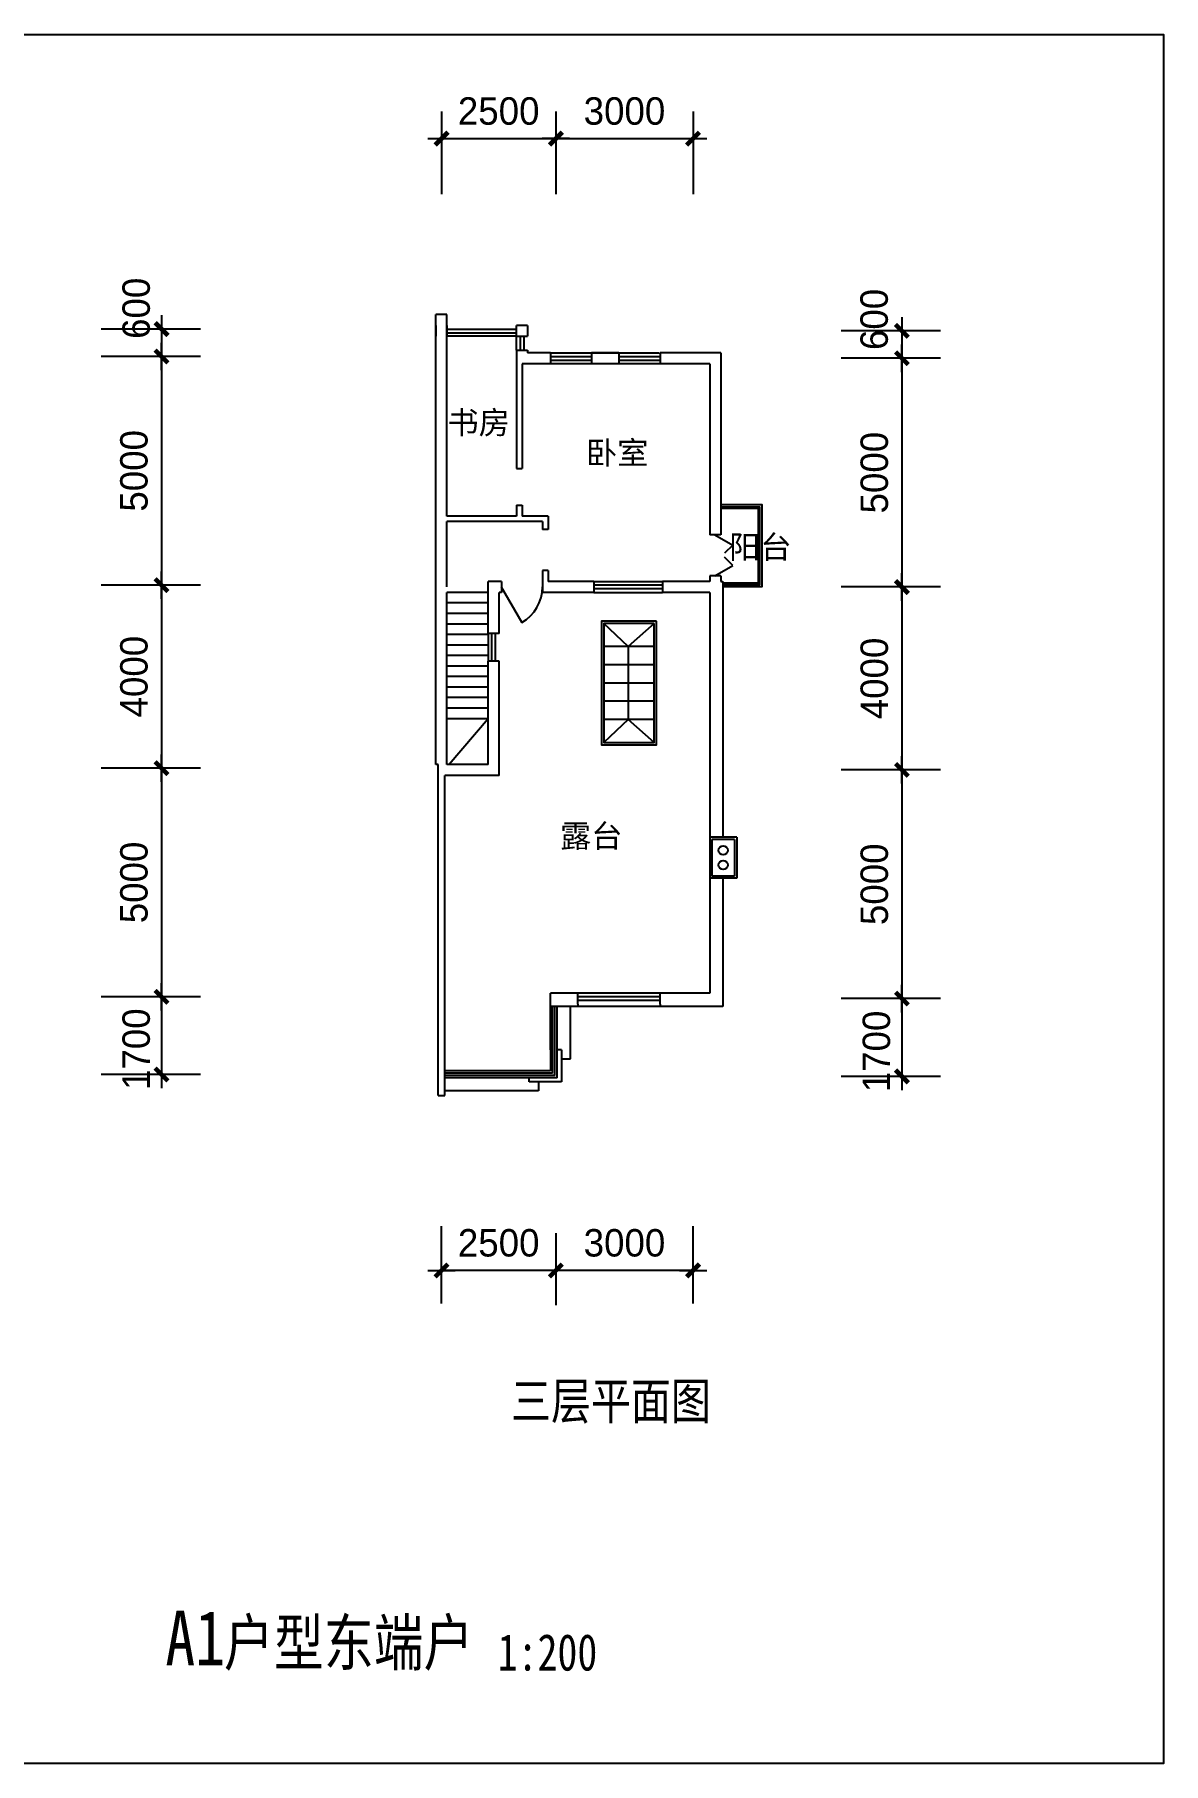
# Model space of a CAD drawing. Extents: x -295429 to -173791, y -143327 to -40994.
# Drawn here: x -198509 to -173833, y -143327 to -105527 of the extents above; entities that cross this region are included whole.
import ezdxf
from ezdxf.enums import TextEntityAlignment as Align

# ---------------------------------------------------------------- set-up
doc = ezdxf.new("R2010")
doc.units = 0
doc.header["$LTSCALE"] = 1000
doc.header["$MEASUREMENT"] = 0
doc.header["$PDMODE"] = 2
doc.layers.get('0').update_dxf_attribs({"linetype": 'CONTINUOUS'})
doc.layers.get('DEFPOINTS').update_dxf_attribs({"linetype": 'CONTINUOUS'})
for name, color, linetype in [('AXIS', 3, 'CONTINUOUS'), ('PLN-TEXT', 7, 'CONTINUOUS'), ('PUB_DIM', 3, 'CONTINUOUS'), ('PUB_TITLE', 4, 'CONTINUOUS'), ('STAIR', 4, 'CONTINUOUS'), ('WALL', 255, 'CONTINUOUS'), ('WINDOW', 2, 'CONTINUOUS'), ('WINDOW_TEXT', 7, 'CONTINUOUS')]:
    doc.layers.add(name, color=color, linetype=linetype)
doc.styles.add('-宋体', font='', dxfattribs={"width": 0.8})
doc.styles.add('_HZTXT', font='')
doc.styles.add('DIM_FONT', font='rt.shx', dxfattribs={"width": 0.8, "bigfont": 'jd.shx'})
doc.styles.add('SIMPLEX', font='SIMPLEX.SHX')
doc.styles.get("Standard").update_dxf_attribs({"font": 'rt.shx', "bigfont": 'bigfont.shx'})
doc.styles.get('-宋体').set_extended_font_data('SimSun')
doc.styles.get('_HZTXT').set_extended_font_data('SimSun')
doc.dimstyles.new('AXIS200', dxfattribs={"dimscale": 2, "dimtxt": 300, "dimasz": 1, "dimexe": 250, "dimexo": 300, "dimgap": 150, "dimtad": 1, "dimdec": 0, "dimzin": 0, "dimdsep": 46, "dimtxsty": 'DIM_FONT', "dimblk": '_DIMX', "dimblk1": '_DIMX', "dimblk2": '_DIMX', "dimcen": 0.09, "dimdle": 30, "dimse1": 1, "dimse2": 1, "dimclrd": 256, "dimclre": 256, "dimclrt": 7, "dimadec": 0, "dimazin": 0, "dimtfac": 1, "dimtdec": 0, "dimtix": 1, "dimtmove": 2, "dimatfit": 3, "dimldrblk": '_DIMX', "dimfxl": 1, "dimtolj": 1, "dimtzin": 0, "dimarcsym": 0})

# ---------------------------------------------------------------- blocks, each defined once
blk = doc.blocks.new('_DIMX')
blk.add_line((-150, 0), (150, 0))
at = {"const_width": 50}
blk.add_lwpolyline([(-70, -70), (70, 70)], dxfattribs=at)
blk = doc.blocks.new('*D100')
at = {"layer": 'DEFPOINTS', "color": 0, "transparency": 16777216}
for p in [(-196734, -117565), (-196734, -121565), (-195734, -121565)]:
    blk.add_point(p, dxfattribs=at)
at = {"layer": 'PUB_DIM', "lineweight": -2, "transparency": 16777216}
blk.add_line((-195734, -117567), (-195734, -121563), dxfattribs=at)
at = {"layer": 'PUB_DIM', "lineweight": -2, "transparency": 16777216, "xscale": 2, "yscale": 2, "zscale": 2}
for p, rotation in [((-195734, -117565), 90), ((-195734, -121565), 270)]:
    blk.add_blockref('_DIMX', p, dxfattribs=dict(at, rotation=rotation))
at = {"layer": 'PUB_DIM', "color": 7, "transparency": 16777216, "insert": (-196334, -119565), "char_height": 600, "attachment_point": 5, "rotation": 90}
blk.add_mtext('\\A1;4000', dxfattribs=at)
blk = doc.blocks.new('*D101')
at = {"layer": 'DEFPOINTS', "color": 0, "transparency": 16777216}
for p in [(-196734, -121565), (-196734, -126565), (-195734, -126565)]:
    blk.add_point(p, dxfattribs=at)
at = {"layer": 'PUB_DIM', "lineweight": -2, "transparency": 16777216}
blk.add_line((-195734, -121567), (-195734, -126563), dxfattribs=at)
at = {"layer": 'PUB_DIM', "lineweight": -2, "transparency": 16777216, "xscale": 2, "yscale": 2, "zscale": 2}
for p, rotation in [((-195734, -121565), 90), ((-195734, -126565), 270)]:
    blk.add_blockref('_DIMX', p, dxfattribs=dict(at, rotation=rotation))
at = {"layer": 'PUB_DIM', "color": 7, "transparency": 16777216, "insert": (-196334, -124065), "char_height": 600, "attachment_point": 5, "rotation": 90}
blk.add_mtext('\\A1;5000', dxfattribs=at)
blk = doc.blocks.new('*D102')
at = {"layer": 'DEFPOINTS', "color": 0, "transparency": 16777216}
for p in [(-196734, -126565), (-196734, -128265), (-195734, -128265)]:
    blk.add_point(p, dxfattribs=at)
at = {"layer": 'PUB_DIM', "lineweight": -2, "transparency": 16777216}
blk.add_line((-195734, -126567), (-195734, -128263), dxfattribs=at)
at = {"layer": 'PUB_DIM', "lineweight": -2, "transparency": 16777216, "xscale": 2, "yscale": 2, "zscale": 2}
for p, rotation in [((-195734, -126565), 90), ((-195734, -128265), 270)]:
    blk.add_blockref('_DIMX', p, dxfattribs=dict(at, rotation=rotation))
at = {"layer": 'PUB_DIM', "color": 7, "transparency": 16777216, "insert": (-196285, -127711), "char_height": 600, "attachment_point": 5, "rotation": 90}
blk.add_mtext('\\A1;1700', dxfattribs=at)
blk = doc.blocks.new('*D98')
at = {"layer": 'DEFPOINTS', "color": 0, "transparency": 16777216}
for p in [(-196734, -111965), (-196734, -112565), (-195734, -112565)]:
    blk.add_point(p, dxfattribs=at)
at = {"layer": 'PUB_DIM', "lineweight": -2, "transparency": 16777216}
for p, q in [((-195734, -111963), (-195734, -111961)), ((-195734, -111965), (-195734, -112565)), ((-195734, -112567), (-195734, -112569))]:
    blk.add_line(p, q, dxfattribs=at)
at = {"layer": 'PUB_DIM', "lineweight": -2, "transparency": 16777216, "xscale": 2, "yscale": 2, "zscale": 2}
for p, rotation in [((-195734, -111965), 270), ((-195734, -112565), 90)]:
    blk.add_blockref('_DIMX', p, dxfattribs=dict(at, rotation=rotation))
at = {"layer": 'PUB_DIM', "color": 7, "transparency": 16777216, "insert": (-196285, -111512), "char_height": 600, "attachment_point": 5, "rotation": 90}
blk.add_mtext('\\A1;600', dxfattribs=at)
blk = doc.blocks.new('*D99')
at = {"layer": 'DEFPOINTS', "color": 0, "transparency": 16777216}
for p in [(-196734, -112565), (-196734, -117565), (-195734, -117565)]:
    blk.add_point(p, dxfattribs=at)
at = {"layer": 'PUB_DIM', "lineweight": -2, "transparency": 16777216}
blk.add_line((-195734, -112567), (-195734, -117563), dxfattribs=at)
at = {"layer": 'PUB_DIM', "lineweight": -2, "transparency": 16777216, "xscale": 2, "yscale": 2, "zscale": 2}
for p, rotation in [((-195734, -112565), 90), ((-195734, -117565), 270)]:
    blk.add_blockref('_DIMX', p, dxfattribs=dict(at, rotation=rotation))
at = {"layer": 'PUB_DIM', "color": 7, "transparency": 16777216, "insert": (-196334, -115065), "char_height": 600, "attachment_point": 5, "rotation": 90}
blk.add_mtext('\\A1;5000', dxfattribs=at)
blk = doc.blocks.new('*D109')
at = {"layer": 'DEFPOINTS', "color": 0, "transparency": 16777216}
for p in [(-180550, -117605), (-180550, -121605), (-179550, -121605)]:
    blk.add_point(p, dxfattribs=at)
at = {"layer": 'PUB_DIM', "lineweight": -2, "transparency": 16777216}
blk.add_line((-179550, -117607), (-179550, -121603), dxfattribs=at)
at = {"layer": 'PUB_DIM', "lineweight": -2, "transparency": 16777216, "xscale": 2, "yscale": 2, "zscale": 2}
for p, rotation in [((-179550, -117605), 90), ((-179550, -121605), 270)]:
    blk.add_blockref('_DIMX', p, dxfattribs=dict(at, rotation=rotation))
at = {"layer": 'PUB_DIM', "color": 7, "transparency": 16777216, "insert": (-180150, -119605), "char_height": 600, "attachment_point": 5, "rotation": 90}
blk.add_mtext('\\A1;4000', dxfattribs=at)
blk = doc.blocks.new('*D113')
at = {"layer": 'DEFPOINTS', "color": 0, "transparency": 16777216}
for p in [(-189614, -131548), (-187114, -131548), (-189614, -132548)]:
    blk.add_point(p, dxfattribs=at)
at = {"layer": 'PUB_DIM', "lineweight": -2, "transparency": 16777216}
for p, q in [((-189616, -132548), (-189618, -132548)), ((-187114, -132548), (-189614, -132548)), ((-187112, -132548), (-187110, -132548))]:
    blk.add_line(p, q, dxfattribs=at)
at = {"layer": 'PUB_DIM', "lineweight": -2, "transparency": 16777216, "xscale": 2, "yscale": 2, "zscale": 2}
blk.add_blockref('_DIMX', (-189614, -132548), dxfattribs=at)
at = {"layer": 'PUB_DIM', "lineweight": -2, "transparency": 16777216, "xscale": 2, "yscale": 2, "zscale": 2, "rotation": 180}
blk.add_blockref('_DIMX', (-187114, -132548), dxfattribs=at)
at = {"layer": 'PUB_DIM', "color": 7, "transparency": 16777216, "insert": (-188364, -131948), "char_height": 600, "attachment_point": 5}
blk.add_mtext('\\A1;2500', dxfattribs=at)
blk = doc.blocks.new('*D112')
at = {"layer": 'DEFPOINTS', "color": 0, "transparency": 16777216}
for p in [(-187114, -131548), (-184114, -131548), (-187114, -132548)]:
    blk.add_point(p, dxfattribs=at)
at = {"layer": 'PUB_DIM', "lineweight": -2, "transparency": 16777216}
blk.add_line((-184116, -132548), (-187112, -132548), dxfattribs=at)
at = {"layer": 'PUB_DIM', "lineweight": -2, "transparency": 16777216, "xscale": 2, "yscale": 2, "zscale": 2, "rotation": 180}
blk.add_blockref('_DIMX', (-187114, -132548), dxfattribs=at)
at = {"layer": 'PUB_DIM', "lineweight": -2, "transparency": 16777216, "xscale": 2, "yscale": 2, "zscale": 2}
blk.add_blockref('_DIMX', (-184114, -132548), dxfattribs=at)
at = {"layer": 'PUB_DIM', "color": 7, "transparency": 16777216, "insert": (-185614, -131948), "char_height": 600, "attachment_point": 5}
blk.add_mtext('\\A1;3000', dxfattribs=at)
blk = doc.blocks.new('*D110')
at = {"layer": 'DEFPOINTS', "color": 0, "transparency": 16777216}
for p in [(-180550, -121605), (-180550, -126605), (-179550, -126605)]:
    blk.add_point(p, dxfattribs=at)
at = {"layer": 'PUB_DIM', "lineweight": -2, "transparency": 16777216}
blk.add_line((-179550, -121607), (-179550, -126603), dxfattribs=at)
at = {"layer": 'PUB_DIM', "lineweight": -2, "transparency": 16777216, "xscale": 2, "yscale": 2, "zscale": 2}
for p, rotation in [((-179550, -121605), 90), ((-179550, -126605), 270)]:
    blk.add_blockref('_DIMX', p, dxfattribs=dict(at, rotation=rotation))
at = {"layer": 'PUB_DIM', "color": 7, "transparency": 16777216, "insert": (-180150, -124105), "char_height": 600, "attachment_point": 5, "rotation": 90}
blk.add_mtext('\\A1;5000', dxfattribs=at)
blk = doc.blocks.new('*D111')
at = {"layer": 'DEFPOINTS', "color": 0, "transparency": 16777216}
for p in [(-180550, -126605), (-180550, -128305), (-179550, -128305)]:
    blk.add_point(p, dxfattribs=at)
at = {"layer": 'PUB_DIM', "lineweight": -2, "transparency": 16777216}
blk.add_line((-179550, -126607), (-179550, -128303), dxfattribs=at)
at = {"layer": 'PUB_DIM', "lineweight": -2, "transparency": 16777216, "xscale": 2, "yscale": 2, "zscale": 2}
for p, rotation in [((-179550, -126605), 90), ((-179550, -128305), 270)]:
    blk.add_blockref('_DIMX', p, dxfattribs=dict(at, rotation=rotation))
at = {"layer": 'PUB_DIM', "color": 7, "transparency": 16777216, "insert": (-180104, -127760), "char_height": 600, "attachment_point": 5, "rotation": 90}
blk.add_mtext('\\A1;1700', dxfattribs=at)
blk = doc.blocks.new('M_B15SGY')
at = {"linetype": 'Continuous'}
for p, q in [((-0.5, 0.5), (0.5, 0.5)), ((0.5, 0.167), (-0.5, 0.167)), ((0.5, -0.167), (-0.5, -0.167))]:
    blk.add_line(p, q, dxfattribs=at)
blk = doc.blocks.new('*D107')
at = {"layer": 'DEFPOINTS', "color": 0, "transparency": 16777216}
for p in [(-180550, -112005), (-180550, -112605), (-179550, -112605)]:
    blk.add_point(p, dxfattribs=at)
at = {"layer": 'PUB_DIM', "lineweight": -2, "transparency": 16777216}
for p, q in [((-179550, -112003), (-179550, -112001)), ((-179550, -112005), (-179550, -112605)), ((-179550, -112607), (-179550, -112609))]:
    blk.add_line(p, q, dxfattribs=at)
at = {"layer": 'PUB_DIM', "lineweight": -2, "transparency": 16777216, "xscale": 2, "yscale": 2, "zscale": 2}
for p, rotation in [((-179550, -112005), 270), ((-179550, -112605), 90)]:
    blk.add_blockref('_DIMX', p, dxfattribs=dict(at, rotation=rotation))
at = {"layer": 'PUB_DIM', "color": 7, "transparency": 16777216, "insert": (-180153, -111755), "char_height": 600, "attachment_point": 5, "rotation": 90}
blk.add_mtext('\\A1;600', dxfattribs=at)
blk = doc.blocks.new('*D108')
at = {"layer": 'DEFPOINTS', "color": 0, "transparency": 16777216}
for p in [(-180550, -112605), (-180550, -117605), (-179550, -117605)]:
    blk.add_point(p, dxfattribs=at)
at = {"layer": 'PUB_DIM', "lineweight": -2, "transparency": 16777216}
blk.add_line((-179550, -112607), (-179550, -117603), dxfattribs=at)
at = {"layer": 'PUB_DIM', "lineweight": -2, "transparency": 16777216, "xscale": 2, "yscale": 2, "zscale": 2}
for p, rotation in [((-179550, -112605), 90), ((-179550, -117605), 270)]:
    blk.add_blockref('_DIMX', p, dxfattribs=dict(at, rotation=rotation))
at = {"layer": 'PUB_DIM', "color": 7, "transparency": 16777216, "insert": (-180150, -115105), "char_height": 600, "attachment_point": 5, "rotation": 90}
blk.add_mtext('\\A1;5000', dxfattribs=at)
blk = doc.blocks.new('*D105')
at = {"layer": 'DEFPOINTS', "color": 0, "transparency": 16777216}
for p in [(-187114, -107802), (-189614, -108802), (-187114, -108802)]:
    blk.add_point(p, dxfattribs=at)
at = {"layer": 'PUB_DIM', "lineweight": -2, "transparency": 16777216}
for p, q in [((-189616, -107802), (-189618, -107802)), ((-189614, -107802), (-187114, -107802)), ((-187112, -107802), (-187110, -107802))]:
    blk.add_line(p, q, dxfattribs=at)
at = {"layer": 'PUB_DIM', "lineweight": -2, "transparency": 16777216, "xscale": 2, "yscale": 2, "zscale": 2}
blk.add_blockref('_DIMX', (-189614, -107802), dxfattribs=at)
at = {"layer": 'PUB_DIM', "lineweight": -2, "transparency": 16777216, "xscale": 2, "yscale": 2, "zscale": 2, "rotation": 180}
blk.add_blockref('_DIMX', (-187114, -107802), dxfattribs=at)
at = {"layer": 'PUB_DIM', "color": 7, "transparency": 16777216, "insert": (-188364, -107202), "char_height": 600, "attachment_point": 5}
blk.add_mtext('\\A1;2500', dxfattribs=at)
blk = doc.blocks.new('*D106')
at = {"layer": 'DEFPOINTS', "color": 0, "transparency": 16777216}
for p in [(-184114, -107802), (-187114, -108802), (-184114, -108802)]:
    blk.add_point(p, dxfattribs=at)
at = {"layer": 'PUB_DIM', "lineweight": -2, "transparency": 16777216}
blk.add_line((-187112, -107802), (-184116, -107802), dxfattribs=at)
at = {"layer": 'PUB_DIM', "lineweight": -2, "transparency": 16777216, "xscale": 2, "yscale": 2, "zscale": 2, "rotation": 180}
blk.add_blockref('_DIMX', (-187114, -107802), dxfattribs=at)
at = {"layer": 'PUB_DIM', "lineweight": -2, "transparency": 16777216, "xscale": 2, "yscale": 2, "zscale": 2}
blk.add_blockref('_DIMX', (-184114, -107802), dxfattribs=at)
at = {"layer": 'PUB_DIM', "color": 7, "transparency": 16777216, "insert": (-185614, -107202), "char_height": 600, "attachment_point": 5}
blk.add_mtext('\\A1;3000', dxfattribs=at)
blk = doc.blocks.new('_DBLK')
blk.add_line((-0.5, 0), (0, -0.866))
blk.add_arc((-0.5, 0), 1, 300, 0)
at = {"layer": 'WINDOW_TEXT', "style": 'SIMPLEX', "flags": 9}
blk.add_attdef('A', text='', height=1, dxfattribs=at).set_placement((0, 1.5), align=Align.MIDDLE)
blk = doc.blocks.new('M_A4TRU')
for p, q in [((-0.5, 0), (-0.25, -0.433)), ((0.5, 0), (0.25, -0.433)), ((-0.25, -0.433), (-0.048, -0.231)), ((0.25, -0.433), (0.048, -0.231))]:
    blk.add_line(p, q)

msp = doc.modelspace()

# ---------------------------------------------------------------- linework, layer by layer
msp.add_line((-187234.2, -126774.5), (-187234.2, -126484.5))
at = {"layer": 'AXIS'}
for p, q in [((-189614.2, -107206.8), (-189614.2, -109018.2)), ((-187114.2, -107206.8), (-187114.2, -109018.2)), ((-184114.2, -107206.8), (-184114.2, -109018.2)), ((-194881.2, -111965.5), (-197052.3, -111965.5)), ((-178704, -112004.5), (-180874.7, -112004.5)), ((-194881.2, -112565.5), (-197052.3, -112565.5)), ((-178704, -112604.5), (-180874.7, -112604.5)), ((-194881.2, -117565.5), (-197052.3, -117565.5)), ((-178704, -117604.5), (-180874.7, -117604.5)), ((-194881.2, -121565.5), (-197052.3, -121565.5)), ((-178704, -121604.5), (-180874.7, -121604.5)), ((-194881.2, -126565.5), (-197052.3, -126565.5)), ((-178704, -126604.5), (-180874.7, -126604.5)), ((-194881.2, -128265.5), (-197052.3, -128265.5)), ((-178704, -128304.5), (-180874.7, -128304.5)), ((-189614.2, -133271.5), (-189614.2, -131579.9)), ((-187114.2, -131729.9), (-187114.2, -133304.3)), ((-184114.2, -133271.5), (-184114.2, -131579.9))]:
    msp.add_line(p, q, dxfattribs=at)
at = {"layer": 'PUB_TITLE'}
msp.add_lwpolyline([(-227293.1, -143326.9), (-227293.1, -105526.9), (-173833.1, -105526.9), (-173833.1, -143326.9)], close=True, dxfattribs=at)
at = {"layer": 'STAIR'}
for p, q in [((-183460.8, -117524.5), (-183460.8, -123074.5)), ((-188594.2, -117724.5), (-189494.2, -117724.5)), ((-183750.8, -117724.5), (-183750.8, -126484.5)), ((-188594.2, -117954.5), (-189494.2, -117954.5)), ((-188594.2, -118184.5), (-189494.2, -118184.5)), ((-189734.2, -120484.5), (-189734.2, -118624.5)), ((-188594.2, -118414.5), (-189494.2, -118414.5)), ((-189494.2, -120484.5), (-189494.2, -118624.5)), ((-188594.2, -118644.5), (-189494.2, -118644.5)), ((-185534.2, -118904.5), (-186064.2, -118404.5)), ((-184964.2, -118404.5), (-185534.2, -118904.5)), ((-188594.2, -118874.5), (-189494.2, -118874.5)), ((-184964.2, -118904.5), (-186064.2, -118904.5)), ((-185534.2, -118904.5), (-185534.2, -120504.5)), ((-188594.2, -119104.5), (-189494.2, -119104.5)), ((-188594.2, -119334.5), (-189494.2, -119334.5)), ((-184964.2, -119304.5), (-186064.2, -119304.5)), ((-188594.2, -119564.5), (-189494.2, -119564.5)), ((-188594.2, -119794.5), (-189494.2, -119794.5)), ((-184964.2, -119704.5), (-186064.2, -119704.5)), ((-188594.2, -120024.5), (-189494.2, -120024.5)), ((-184964.2, -120104.5), (-186064.2, -120104.5)), ((-188594.2, -120254.5), (-189494.2, -120254.5)), ((-188594.2, -120484.5), (-189494.2, -120484.5)), ((-188594.2, -120484.5), (-189443.2, -121484.5)), ((-185534.2, -120504.5), (-186064.2, -121004.5)), ((-184964.2, -120504.5), (-186064.2, -120504.5)), ((-184964.2, -121004.5), (-185534.2, -120504.5)), ((-183160.8, -123074.5), (-183750.8, -123074.5)), ((-183750.8, -123074.5), (-183750.8, -123974.5)), ((-183210.8, -123124.5), (-183700.8, -123124.5)), ((-183700.8, -123124.5), (-183700.8, -123924.5)), ((-183210.8, -123124.5), (-183210.8, -123924.5)), ((-183160.8, -123074.5), (-183160.8, -123974.5)), ((-183160.8, -123974.5), (-183750.8, -123974.5)), ((-183210.8, -123924.5), (-183700.8, -123924.5)), ((-183460.8, -123974.5), (-183460.8, -126774.5)), ((-186634.2, -126484.5), (-187234.2, -126484.5)), ((-184834.2, -126484.5), (-186634.2, -126484.5)), ((-186634.2, -126724.5), (-186634.2, -126484.5)), ((-184834.2, -126564.5), (-186634.2, -126564.5)), ((-183750.8, -126484.5), (-184834.2, -126484.5)), ((-184834.2, -126724.5), (-184834.2, -126484.5)), ((-184114.2, -126774.5), (-187234.2, -126774.5)), ((-187234.2, -127724.5), (-187234.2, -126774.5)), ((-187184.2, -128234.5), (-187184.2, -126774.5)), ((-187134.2, -128284.5), (-187134.2, -126774.5)), ((-187084.2, -128334.5), (-187084.2, -126774.5)), ((-186794.2, -127924.5), (-186794.2, -126774.5)), ((-184834.2, -126644.5), (-186634.2, -126644.5)), ((-186634.2, -126724.5), (-186634.2, -126774.5)), ((-184834.2, -126724.5), (-184834.2, -126774.5)), ((-183460.8, -126774.5), (-184152, -126774.5)), ((-187234.2, -127724.5), (-187234.2, -128184.5)), ((-186994.2, -127724.5), (-187084.2, -127724.5)), ((-186994.2, -127724.5), (-186994.2, -128424.5)), ((-186994.2, -127924.5), (-186794.2, -127924.5)), ((-187694.2, -128184.5), (-189539.2, -128184.5)), ((-187184.2, -128234.5), (-189539.2, -128234.5)), ((-187134.2, -128284.5), (-189539.2, -128284.5)), ((-187084.2, -128334.5), (-189539.2, -128334.5)), ((-187694.7, -128364.5), (-187694.2, -128365)), ((-187234.2, -128184.5), (-187694.2, -128184.5)), ((-187694.2, -128424), (-187694.2, -128334.5)), ((-187693.7, -128424.5), (-187694.2, -128424)), ((-186994.2, -128424.5), (-187693.7, -128424.5)), ((-187494.2, -128424), (-187494.2, -128624.5)), ((-187494.2, -128624.5), (-189539.2, -128624.5))]:
    msp.add_line(p, q, dxfattribs=at)
for points in [[(-184914.2, -118354.5), (-186114.2, -118354.5), (-186114.2, -121054.5), (-184914.2, -121054.5)], [(-184964.2, -118404.5), (-186064.2, -118404.5), (-186064.2, -121004.5), (-184964.2, -121004.5)]]:
    msp.add_lwpolyline(points, close=True, dxfattribs=at)
for centre in [(-183455.8, -123364.5), (-183455.8, -123684.5)]:
    msp.add_circle(centre, 100, dxfattribs=at)
at = {"layer": 'WALL'}
for p, q in [((-189734.2, -116174.5), (-189734.2, -111644.5)), ((-189494.2, -111644.5), (-189734.2, -111644.5)), ((-189734.2, -111884.5), (-189734.2, -112124.5)), ((-189734.2, -112124.5), (-189734.2, -111884.5)), ((-189494.2, -116054.5), (-189494.2, -111644.5)), ((-189494.2, -112124.5), (-189494.2, -111884.5)), ((-189494.2, -111884.5), (-189494.2, -112124.5)), ((-187974.2, -112124.5), (-187974.2, -111884.5)), ((-187734.2, -111884.5), (-187974.2, -111884.5)), ((-187734.2, -111884.5), (-187734.2, -112124.5)), ((-187734.2, -111884.5), (-187734.2, -112124.5)), ((-187974.2, -112124.5), (-187974.2, -112124.5)), ((-187974.2, -112124.5), (-187734.2, -112124.5)), ((-187974.2, -112424.5), (-187734.2, -112424.5)), ((-187973.7, -112424.5), (-187973.7, -115014.5)), ((-187734.2, -112424.5), (-187734.2, -112484.5)), ((-187234.2, -112484.5), (-187734.2, -112484.5)), ((-187234.2, -112484.5), (-187234.2, -112724.5)), ((-186334.2, -112484.5), (-186334.2, -112724.5)), ((-185734.2, -112484.5), (-186334.2, -112484.5)), ((-185734.2, -112484.5), (-185734.2, -112724.5)), ((-184834.2, -112484.5), (-184834.2, -112724.5)), ((-183994.2, -112484.5), (-184834.2, -112484.5)), ((-183510.8, -112484.5), (-184152, -112484.5)), ((-183510.8, -112484.5), (-183510.8, -116464.5)), ((-187853.7, -112724.5), (-187853.7, -115014.5)), ((-187234.2, -112724.5), (-187853.7, -112724.5)), ((-185734.2, -112724.5), (-186334.2, -112724.5)), ((-184234.2, -112724.5), (-184834.2, -112724.5)), ((-183750.8, -112724.5), (-184234.2, -112724.5)), ((-183750.8, -112724.5), (-183750.8, -116464.5)), ((-187973.7, -115014.5), (-187853.7, -115014.5)), ((-187973.7, -115814.5), (-187973.7, -116054.5)), ((-187973.7, -115814.5), (-187853.7, -115814.5)), ((-187853.7, -115814.5), (-187853.7, -116054.5)), ((-189734.2, -117604.5), (-189734.2, -116174.5)), ((-187973.7, -116054.5), (-189494.2, -116054.5)), ((-187403.7, -116174.5), (-189494.2, -116174.5)), ((-189494.2, -117604.5), (-189494.2, -116174.5)), ((-188354.2, -116055), (-188354.7, -116054.5)), ((-188354.2, -116175), (-188354.7, -116174.5)), ((-187283.7, -116054.5), (-187853.7, -116054.5)), ((-187403.7, -116174.5), (-187403.7, -116344.5)), ((-187283.7, -116344.5), (-187403.7, -116344.5)), ((-187283.7, -116054.5), (-187283.7, -116344.5)), ((-183510.8, -116464.5), (-183750.8, -116464.5)), ((-188594.2, -118624.5), (-188594.2, -117484.5)), ((-188303.7, -117484.5), (-188594.2, -117484.5)), ((-188303.7, -117484.5), (-188303.7, -117724.5)), ((-187283.7, -117244.5), (-187403.7, -117244.5)), ((-187403.7, -117244.5), (-187403.7, -117724.5)), ((-187403.7, -117484.5), (-187403.7, -117724.5)), ((-187283.7, -117244.5), (-187283.7, -117484.5)), ((-186284.2, -117484.5), (-187283.7, -117484.5)), ((-186284.2, -117484.5), (-186284.2, -117724.5)), ((-183750.8, -117484.5), (-184784.2, -117484.5)), ((-184784.2, -117484.5), (-184784.2, -117724.5)), ((-183750.8, -117364.5), (-183750.8, -117484.5)), ((-183510.8, -117364.5), (-183750.8, -117364.5)), ((-183510.8, -117364.5), (-183510.8, -117482.7)), ((-183510.8, -117482.7), (-183462.2, -117482.7)), ((-183462.2, -117482.7), (-183462.2, -117524.5)), ((-189734.2, -121484.5), (-189734.2, -117604.5)), ((-189494.2, -121484.5), (-189494.2, -117724.5)), ((-188354.2, -118624.5), (-188354.2, -117724.5)), ((-188303.7, -117724.5), (-188354.2, -117724.5)), ((-186284.2, -117724.5), (-187403.7, -117724.5)), ((-183750.8, -117724.5), (-184784.2, -117724.5)), ((-188354.2, -118624.5), (-188594.2, -118624.5)), ((-188354.2, -119224.5), (-188594.2, -119224.5)), ((-188594.2, -121484.5), (-188594.2, -119224.5)), ((-188354.2, -121724.5), (-188354.2, -119224.5)), ((-189689.2, -121484.5), (-189734.2, -121484.5)), ((-189689.2, -126724.5), (-189689.2, -121484.5)), ((-188594.2, -121484.5), (-189494.2, -121484.5)), ((-189689.2, -128724.5), (-189689.2, -121724.5)), ((-189539.2, -128724.5), (-189539.2, -121724.5)), ((-188354.2, -121724.5), (-189539.2, -121724.5)), ((-189689.2, -128724.5), (-189539.2, -128724.5))]:
    msp.add_line(p, q, dxfattribs=at)
at = {"layer": 'WINDOW'}
for p, q in [((-187234.2, -112484.5), (-184854.1, -112484.5)), ((-186284.2, -117724.5), (-184784.2, -117724.5))]:
    msp.add_line(p, q, dxfattribs=at)
for points in [[(-183510.8, -115804.5), (-182610.8, -115804.5), (-182610.8, -117604.5), (-183460.8, -117604.5)], [(-183510.8, -115854.5), (-182660.8, -115854.5), (-182660.8, -117554.5), (-183460.8, -117554.5)], [(-183510.8, -115884.5), (-182690.8, -115884.5), (-182690.8, -117524.5), (-183460.8, -117524.5)]]:
    msp.add_lwpolyline(points, dxfattribs=at)

# ---------------------------------------------------------------- block references
for name, p, xscale, yscale, zscale in [('M_B15SGY', (-188734.2, -112004.5), -1520, -239.9999999999982, 1520), ('M_B15SGY', (-186784.2, -112604.5), -900, -240, 900), ('M_B15SGY', (-185284.2, -112604.5), -900, -240, 900), ('_DBLK', (-187856.5, -117603), 900, 900, 900)]:
    msp.add_blockref(name, p, dxfattribs=dict(at, xscale=xscale, yscale=yscale, zscale=zscale))
for name, p, xscale, yscale, zscale, rotation in [('M_B15SGY', (-187854.2, -112274.5), -300, -239.9999999999927, 300, 270), ('M_A4TRU', (-183637.9, -116912.2), 900, 900, 900, 90), ('M_B15SGY', (-185534.2, -117604.5), -1500, -239.9999999999982, 1500, 180), ('M_B15SGY', (-188474.2, -118924.5), -600, 239.9999999999854, 600, 90)]:
    msp.add_blockref(name, p, dxfattribs=dict(at, xscale=xscale, yscale=yscale, zscale=zscale, rotation=rotation))

# ---------------------------------------------------------------- texts
at = {"style": '_HZTXT'}
for s, p in [('书房', (-189482.1, -114259.9)), ('卧室', (-186454.6, -114920.5)), ('阳台', (-183326, -116980.1)), ('露台', (-187022.1, -123298.6))]:
    msp.add_text(s, height=500, dxfattribs=at).set_placement(p)
at = {"layer": 'PLN-TEXT', "width": 0.8}
for s, height, style, p in [('三层平面图  ', 800, '-宋体', (-188091.3, -135802.5)), ('A1', 1200, '_HZTXT', (-195650.5, -141184)), ('户型东端户    ', 1000, '_HZTXT', (-194369, -141184)), ('1:200', 800, '_HZTXT', (-188385.1, -141297.1))]:
    msp.add_text(s, height=height, dxfattribs=dict(at, style=style)).set_placement(p)

# ---------------------------------------------------------------- dimensions: what is measured, and where the dimension line sits
at = {"layer": 'PUB_DIM'}
for p1, p2, picture, middle in [((-189614.2, -108801.8), (-187114.2, -108801.8), '*D105', (-188364.2, -107201.8)), ((-187114.2, -108801.8), (-184114.2, -108801.8), '*D106', (-185614.2, -107201.8)), ((-196733.8, -112565.5), (-196733.8, -117565.5), '*D99', (-196333.8, -115065.5)), ((-180549.9, -112604.5), (-180549.9, -117604.5), '*D108', (-180149.9, -115104.5)), ((-196733.8, -117565.5), (-196733.8, -121565.5), '*D100', (-196333.8, -119565.5)), ((-180549.9, -117604.5), (-180549.9, -121604.5), '*D109', (-180149.9, -119604.5)), ((-196733.8, -121565.5), (-196733.8, -126565.5), '*D101', (-196333.8, -124065.5)), ((-180549.9, -121604.5), (-180549.9, -126604.5), '*D110', (-180149.9, -124104.5)), ((-187114.2, -131548.3), (-189614.2, -131548.3), '*D113', (-188364.2, -131948.3)), ((-184114.2, -131548.3), (-187114.2, -131548.3), '*D112', (-185614.2, -131948.3))]:
    dim = msp.add_aligned_dim(p1=p1, p2=p2, distance=1000, dimstyle='AXIS200', override={"dimtxsty": 'Standard'}, dxfattribs=at)
    dim.commit()
    dim.dimension.update_dxf_attribs({"geometry": picture, "text_midpoint": middle})
for base, p1, p2, picture, middle in [((-195733.8, -112565.5), (-196733.8, -111965.5), (-196733.8, -112565.5), '*D98', (-196284.7, -111511.5)), ((-179549.9, -112604.5), (-180549.9, -112004.5), (-180549.9, -112604.5), '*D107', (-180153.1, -111755.5)), ((-195733.8, -128265.5), (-196733.8, -126565.5), (-196733.8, -128265.5), '*D102', (-196284.7, -127711)), ((-179549.9, -128304.5), (-180549.9, -126604.5), (-180549.9, -128304.5), '*D111', (-180104.3, -127759.8))]:
    dim = msp.add_linear_dim(base=base, p1=p1, p2=p2, angle=270, dimstyle='AXIS200', override={"dimtxsty": 'Standard'}, dxfattribs=at)
    dim.commit()
    dim.dimension.update_dxf_attribs({"geometry": picture, "text_midpoint": middle, "dimtype": 161})

doc.saveas('drawing.dxf')
